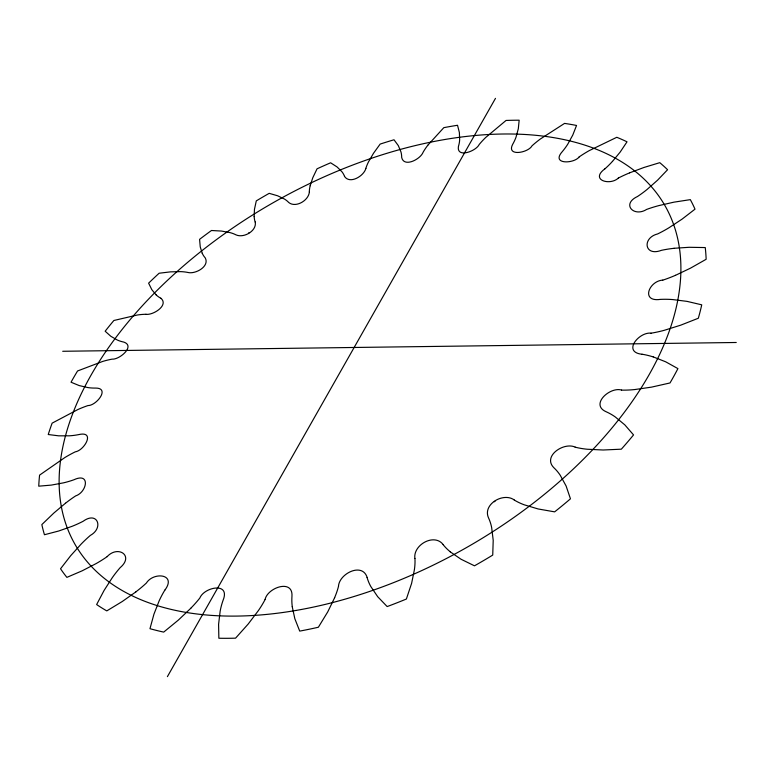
<?xml version="1.0" encoding="UTF-8"?>
<svg xmlns="http://www.w3.org/2000/svg" width="775" height="775" viewBox="0 0 775 775"><rect width="100%" height="100%" fill="white"/><g stroke="black" fill="none" stroke-linecap="round" stroke-linejoin="round"><path stroke-width="1.16" d="M414.48 569.354L411.612 583.342L406.381 599.027A365.151 212.631 -29.9 0 1 387.161 606.573L377.706 596.711L370.867 586.617A90.733 61.351 -30.4 0 1 367.069 577.452M338.491 586.191C339.295 573.597 362.332 562.049 367.127 577.423M310.165 185.719L312.79 177.737L317.052 168.814A365.151 212.631 -29.9 0 1 330.615 162.789L337.086 166.964L341.862 171.692A66.892 33.354 -29.7 0 1 344.536 176.361M365.897 168.369C363.901 176.08 349.816 184.547 344.488 176.38M334.664 597.641L327.777 611.814L318.37 627.237A365.151 212.631 -29.9 0 1 299.722 631.102L294.839 618.731L292.233 606.67M265.098 599.433C267.598 587.586 293.134 578.702 291.962 596.208A90.355 60.508 -33.1 0 0 292.272 606.651M167.4 676.643L495.477 98.357M164.872 590.124C177 573.936 153.586 571.582 146.388 583.033A81.888 47.459 -37.6 0 1 135.925 591.829M427.761 145.264L443.823 127.652A365.151 212.631 -29.9 0 1 457.531 125.269L459.381 132.554L459.653 139.888A68.103 34.294 -27.5 0 1 458.442 146.398C456.359 158.526 476.063 151.261 479.183 144.518A72.414 37.898 -24.8 0 1 485.722 137.456L506.046 120.454A365.151 212.631 -29.9 0 1 519.163 120.203L518.31 128.766L516.043 137.088A69.45 35.388 -26.4 0 1 512.73 144.227C505.988 156.85 528.143 152.975 531.999 145.836A74.817 40.068 -23.9 0 1 540.311 139.025L564.568 123.399A365.151 212.631 -29.9 0 1 576.542 125.463L572.783 135.044L567.823 144.082A71.261 36.9 -25.4 0 1 562.34 151.571C550.667 164.552 573.771 163.98 579.235 156.889M612.453 161.432L620.184 152.055L627.023 141.815A365.151 212.631 -29.9 0 0 616.793 137.291L589.155 150.66A77.481 42.654 -23.1 0 0 579.206 156.87M190.795 608.278L178.357 620.087L163.709 632.1A365.151 212.631 -29.9 0 1 149.972 628.69L153.925 614.236L159.117 600.935A87.895 55.81 -36.8 0 1 164.833 590.124M604.781 168.921C589.901 179.955 609.838 186 618.353 178.085M65.497 503.208L53.804 513.079L41.84 524.588A365.151 212.631 -29.9 0 0 44.456 534.74L58.658 531.02L72.036 526.332A76.347 41.53 -36.4 0 0 83.09 521.304C97.514 510.725 103.966 527.949 90.355 535.399A83.351 49.242 -37.7 0 0 81.026 544.224L70.68 555.704L60.537 568.773A365.151 212.631 -29.9 0 0 66.883 577.365L82.14 570.826L96.081 563.609A79.098 44.33 -37.1 0 0 107.192 556.624M135.945 591.848L122.266 601.507L106.785 610.894A365.151 212.631 -29.9 0 1 96.633 604.548L104.092 590.434L112.249 577.733A85.831 52.593 -37.5 0 1 120.115 567.697C134.395 555.656 117.965 544.97 107.183 556.595M494.993 501.26L494.295 501.745M248.785 232.897L249.318 232.548M675.509 275.319L690.525 268.14L706.141 259.286A365.151 212.631 -29.9 0 0 705.25 247.564L689.188 247.293L674.056 248.281M629.629 172.835L643.918 167.487L659.767 162.672A365.151 212.631 -29.9 0 1 667.575 169.725L657.607 180.149L647.154 189.4A76.018 41.201 -23.5 0 1 637.486 196.511C621.104 204.145 633.892 217.523 646.631 209.424A83.022 48.825 -22.1 0 1 658.866 205.598L673.94 202.159L690.322 199.64A365.151 212.631 -29.9 0 1 695.001 209.163L682.029 219.16L669.067 227.705A78.75 43.962 -22.8 0 1 657.626 233.943C641.933 237.809 644.296 256.874 661.424 250.325A85.541 52.177 -22.2 0 1 674.047 248.31M662.751 280.124C648.985 280.908 640.47 302.289 660.397 299.382A87.662 55.422 -22.9 0 1 672.7 299.567L687.008 301.368L701.733 304.827A365.151 212.631 -29.9 0 1 698.323 318.244L680.76 325.151L664.398 330.276A84.213 50.365 -22.1 0 1 651 333.202M651.01 333.163C639.036 331.739 622.063 352.121 642.029 354.262M62.707 351.278L736.25 342.492M145.952 314.311C153.324 315.377 169.192 305.108 160.803 298.181M621.579 390.077C610.032 386.454 589.843 404.56 606.06 411.709A90.278 60.324 -26.4 0 1 615.234 416.921L624.805 424.855L633.543 434.911A365.151 212.631 -29.9 0 1 621.327 449.18L603.124 450.004L587.217 449.238A88.466 56.798 -23.5 0 1 575.166 447.165M575.195 447.127C563.89 441.76 542.326 456.223 553.854 467.703A90.714 61.312 -29.1 0 1 560.257 475.308L566.099 485.973L570.458 498.819A365.151 212.631 -29.9 0 1 554.638 511.858L538.141 508.962L524.278 504.825A89.803 59.317 -25.2 0 1 514.3 500.069M653.228 356.897L665.648 361.789L677.922 368.609A365.151 212.631 -29.9 0 1 670.007 382.957L651.484 387.142L634.764 389.554A86.577 53.698 -22.5 0 1 621.569 390.125M514.338 500.03C503.459 491.902 482.244 504.37 488.56 517.952A90.597 61.041 -31.9 0 1 491.65 527.523L493.21 540.291L492.735 555.084A365.151 212.631 -29.9 0 1 474.484 565.818L461.009 559.221L450.265 551.858M156.046 294.81L151.793 289.627L148.616 283.156A365.151 212.631 -29.9 0 1 159.117 273.236L170.529 271.86L180.42 271.628A68.946 34.972 -33 0 1 187.782 272.442C195.397 274.495 209.986 266.358 205.181 257.794A66.912 33.364 -30.2 0 1 202.246 253.27M443.193 544.612C434.242 532.832 412.92 544.903 414.887 558.465M202.217 253.28L200.25 246.915L199.582 239.339A365.151 212.631 -29.9 0 1 211.468 230.495L221.514 231.066L229.933 232.597A67.754 34.023 -31.9 0 1 235.91 234.825C243.573 238.458 256.961 231.018 255.237 222.028M254.142 216.583L254.471 209.279L256.293 200.88A365.151 212.631 -29.9 0 1 269.196 193.343L277.586 195.775L284.299 198.962A67.067 33.49 -30.8 0 1 288.697 202.469C295.682 208.243 308.808 200.444 309.361 191.909M255.198 222.047A67.018 33.451 -29.1 0 1 254.171 216.564M160.774 298.21A67.318 33.683 -31.3 0 1 156.066 294.791M145.971 314.272A70.612 36.348 -34.1 0 0 137.398 314.999L113.867 320.492A365.151 212.631 -29.9 0 0 105.158 331.225L110.835 336.292L117.306 340.022A68.239 34.41 -32.4 0 0 123.748 342.075C135.654 345.97 119.573 359.794 112.123 359.145A72.695 38.14 -35.1 0 0 102.629 361.45L77.558 370.973A365.151 212.631 -29.9 0 0 71.038 382.22L79.166 385.562L87.769 387.558A69.653 35.553 -33.5 0 0 95.79 388.081C110.35 388.13 96.255 405.751 88.001 405.558A75.136 40.368 -36 0 0 77.868 409.539L52.128 423.15A365.151 212.631 -29.9 0 0 48.244 434.523L58.687 435.831L69.227 435.821A71.513 37.113 -34.6 0 0 78.604 434.63C95.771 430.522 84.456 450.469 75.301 451.825A77.82 43.003 -36.8 0 0 64.926 457.502L39.583 475.123A365.151 212.631 -29.9 0 0 38.75 486.177L51.276 485.102L63.463 482.854A73.78 39.108 -35.5 0 0 73.896 479.783C90.714 471.927 87.1 492.173 75.65 495.903A80.619 45.987 -37.4 0 0 65.507 503.217M190.776 608.268A84.533 50.782 -37.7 0 0 199.843 598.019C204.28 586.946 230.621 581.744 223.103 600.218A89.416 58.561 -35.3 0 0 220.158 611.194L218.589 624.33L218.86 638.242A365.151 212.631 -29.9 0 0 235.561 638.164L248.184 624.04L258.346 610.642A86.839 54.105 -37.2 0 0 265.147 599.443M338.539 586.181A88.67 57.147 -36.2 0 1 334.626 597.641M414.945 558.446A89.919 59.578 -34.4 0 1 414.441 569.363M450.304 551.829A90.549 60.925 -27.6 0 1 443.145 544.651M642.058 354.223A89.261 58.251 -24.3 0 1 653.199 356.926M675.49 275.299A81.549 47.052 -22.3 0 1 662.761 280.162M618.334 178.066A80.271 45.599 -22.5 0 1 629.639 172.854M612.424 161.432A73.48 38.837 -24.4 0 1 604.82 168.94M427.79 145.264A70.38 36.154 -25.8 0 0 423.092 152.287C420.428 159.292 403.911 167.855 401.673 157.393A67.241 33.625 -28.6 0 0 400.888 151.716L398.292 145.584L394.01 139.781A365.151 212.631 -29.9 0 0 380.157 144.082L373.521 153.256L368.619 161.646A68.772 34.836 -26.9 0 0 365.858 168.378M309.322 191.929A67.648 33.935 -28 0 1 310.194 185.709M295.992 610.448A340.138 197.673 -29.9 0 0 668.515 212.35A340.138 197.673 -29.9 0 0 145.506 302.347A340.138 197.673 -29.9 0 0 295.992 610.448"/></g></svg>
